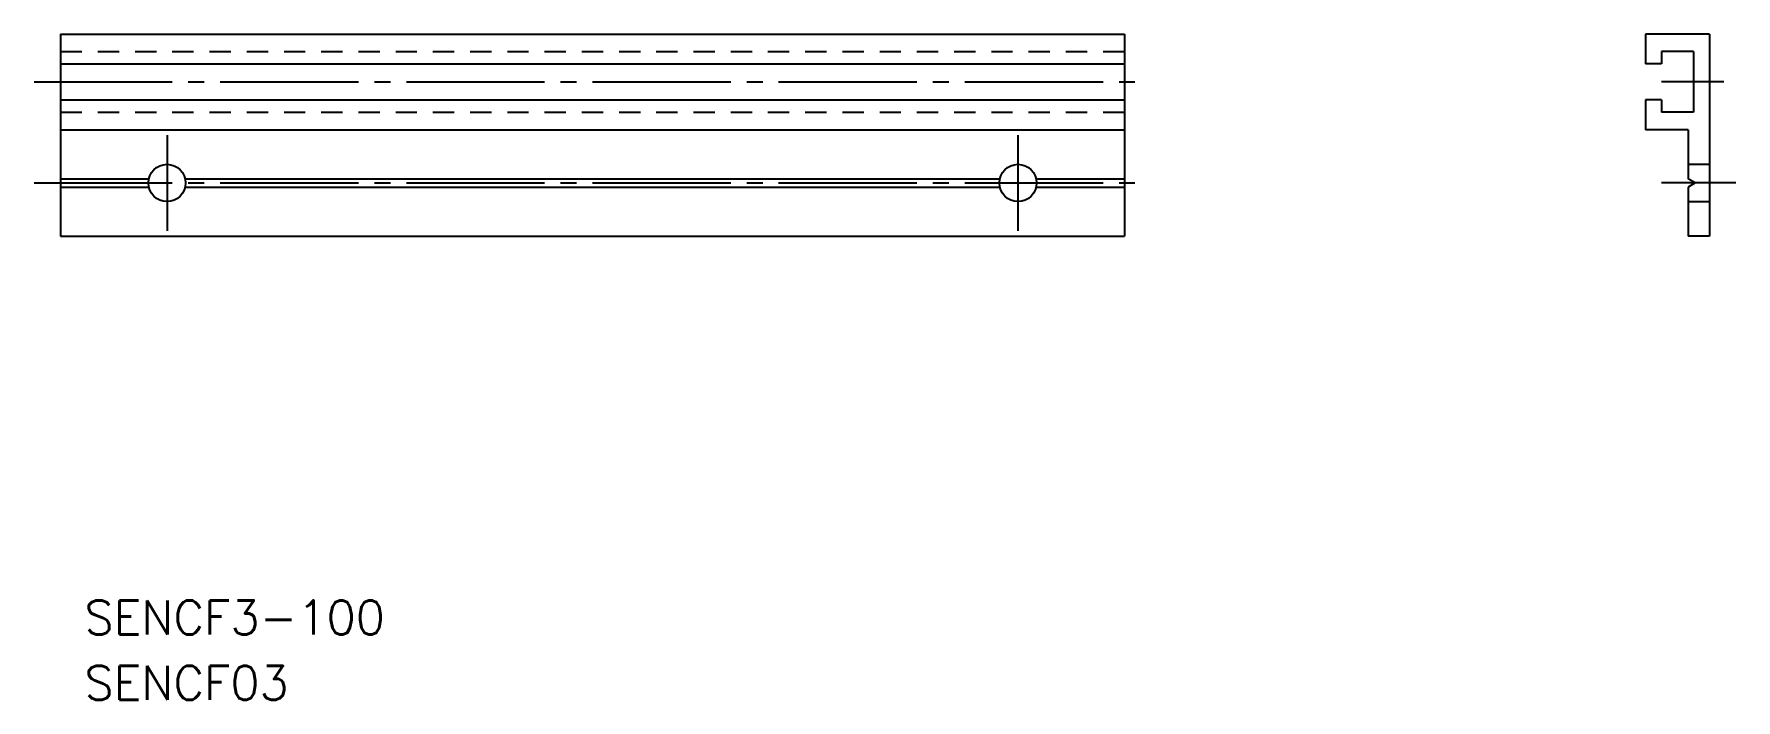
# Model space of a CAD drawing. Extents: x 9 to 169, y 117 to 180.
import ezdxf

# ---------------------------------------------------------------- set-up
doc = ezdxf.new("R2010")
doc.units = 0
doc.linetypes.add('CENTER', pattern=[17.5, 13, -1.5, 1.5, -1.5])
doc.linetypes.add('DASHED', pattern=[3.5, 2, -1.5])
doc.layers.get('0').update_dxf_attribs({"linetype": 'CONTINUOUS'})
doc.layers.add('CENTER', color=1, linetype='CENTER')
doc.styles.get("Standard").update_dxf_attribs({"font": 'txt.shx', "bigfont": '@extfont2.shx'})

msp = doc.modelspace()

# ---------------------------------------------------------------- linework, layer by layer
at = {"color": 7, "linetype": 'CONTINUOUS'}
for p, q in [((11.52, 179.64), (111.52, 179.64)), ((11.52, 179.64), (11.52, 160.64)), ((111.52, 179.64), (111.52, 160.64)), ((11.52, 176.84), (111.52, 176.84)), ((11.52, 174.89), (11.52, 174.89)), ((11.52, 173.44), (111.52, 173.44)), ((11.52, 170.64), (111.52, 170.64)), ((11.52, 170.14), (11.52, 170.14)), ((11.52, 166.02), (19.81, 166.02)), ((11.52, 165.25), (19.81, 165.25)), ((23.23, 166.02), (99.81, 166.02)), ((23.23, 165.25), (99.81, 165.25)), ((103.23, 166.02), (111.52, 166.02)), ((103.23, 165.25), (111.52, 165.25)), ((11.52, 160.64), (111.52, 160.64))]:
    msp.add_line(p, q, dxfattribs=at)
for p, q in [((160.52, 179.64), (160.52, 176.84)), ((166.52, 179.64), (160.52, 179.64)), ((166.52, 179.64), (166.52, 160.64)), ((165.02, 177.99), (162.02, 177.99)), ((162.02, 177.99), (162.02, 176.84)), ((165.02, 177.99), (165.02, 172.29)), ((162.02, 176.84), (160.52, 176.84)), ((160.52, 173.44), (160.52, 170.64)), ((162.02, 173.44), (160.52, 173.44)), ((162.02, 173.44), (162.02, 172.29)), ((165.02, 172.29), (162.02, 172.29)), ((164.52, 170.64), (160.52, 170.64)), ((164.52, 170.64), (164.52, 166.02)), ((165.19, 165.64), (164.52, 166.02)), ((165.19, 165.64), (164.52, 165.25)), ((164.52, 165.25), (164.52, 160.64)), ((166.52, 160.64), (164.52, 160.64))]:
    msp.add_line(p, q)
at = {"color": 3, "linetype": 'DASHED'}
for p, q in [((11.52, 177.99), (111.52, 177.99)), ((11.52, 172.29), (111.52, 172.29)), ((164.52, 167.39), (166.52, 167.39)), ((164.52, 163.89), (166.52, 163.89))]:
    msp.add_line(p, q, dxfattribs=at)
at = {"color": 7, "linetype": 'CONTINUOUS'}
for centre in [(21.52, 165.64), (101.52, 165.64)]:
    msp.add_circle(centre, 1.75, dxfattribs=at)
at = {"layer": 'CENTER', "color": 1, "linetype": 'CENTER'}
for p, q in [((9.02, 175.14), (113.35, 175.14)), ((167.89, 175.14), (162.02, 175.14)), ((21.52, 170.14), (21.52, 161.14)), ((101.52, 170.14), (101.52, 161.14)), ((9.02, 165.64), (113.35, 165.64)), ((169.02, 165.64), (162.02, 165.64))]:
    msp.add_line(p, q, dxfattribs=at)

# ---------------------------------------------------------------- texts
for s, p in [('SENCF3-100', (13.76, 123.19)), ('SENCF03', (13.76, 117.03))]:
    msp.add_text(s, height=3.2).set_placement(p)

doc.saveas('drawing.dxf')
